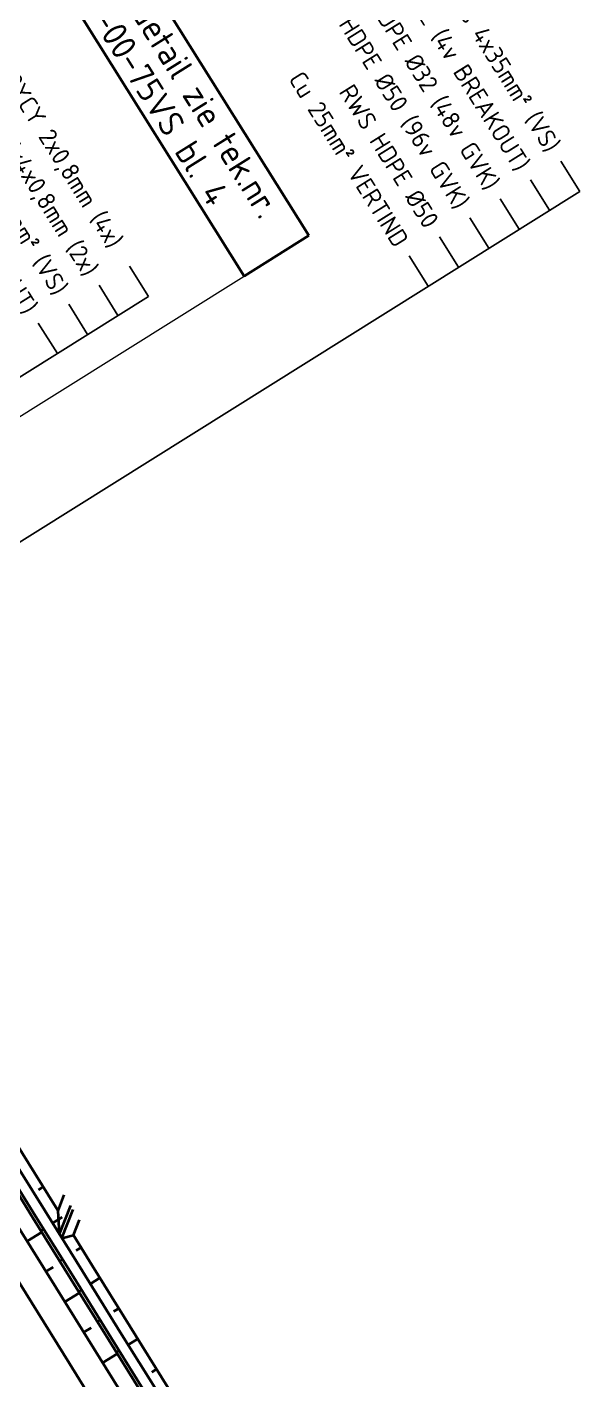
# Model space of a CAD drawing. Header units: metres. Extents: x 134219 to 139178, y 438661 to 444352.
# Drawn here: x 136261 to 136338.3, y 441893.5 to 442082.5 of the extents above; entities that cross this region are included whole.
import ezdxf
from ezdxf.enums import TextEntityAlignment as Align

# ---------------------------------------------------------------- set-up
doc = ezdxf.new("R2010")
doc.units = ezdxf.units.M
doc.linetypes.add('13strp', pattern=[4, 1, -3])
for name, color, linetype, lineweight in [('N-WE-KL-ET_LS_OV-T35', 3, 'Continuous', 35), ('N-WE-KL-ET_LS_OV_KABEL-T25', 7, 'Continuous', 25), ('Utd-ondergr-nw', 8, '13strp', 35), ('X-XX-AL-AANPIJLING-G', 7, 'Continuous', 18), ('X-XX-AL-AANPIJLING-S', 7, 'Continuous', 25)]:
    doc.layers.add(name, color=color, linetype=linetype, lineweight=lineweight)
doc.styles.add('ISO18', font='NLCS-ISO.ttf')
doc.styles.add('NLCS-ISO', font='NLCS-ISO.ttf')
doc.dimstyles.new('UTD', dxfattribs={"dimtxt": 1.8, "dimasz": 1.8, "dimexe": 0, "dimexo": 0, "dimgap": 0.5, "dimtad": 1, "dimdec": 1, "dimzin": 1, "dimdsep": 46, "dimtxsty": 'ISO18', "dimcen": 2.5, "dimclrd": 256, "dimclre": 256, "dimclrt": 1, "dimadec": 0, "dimazin": 0, "dimtfac": 1, "dimtdec": 1, "dimtmove": 0, "dimatfit": 3, "dimfxl": 0, "dimlwd": -1, "dimlwe": -1, "dimarcsym": 0})

msp = doc.modelspace()

# ---------------------------------------------------------------- linework, layer by layer
at = {"layer": 'N-WE-KL-ET_LS_OV-T35'}
for p, q in [((136270.22, 442101.56), (136300.37, 442053.38)), ((136261.19, 442095.9), (136291.34, 442047.72)), ((136291.34, 442047.72), (136300.37, 442053.38))]:
    msp.add_line(p, q, dxfattribs=at)
at = {"layer": 'Utd-ondergr-nw', "linetype": 'Continuous', "flags": 128}
for points in [[(136180.19, 442051.36), (136184.37, 442044.63), (136189.65, 442036.14), (136194.92, 442027.64), (136200.2, 442019.15), (136205.47, 442010.65), (136210.75, 442002.16), (136216.02, 441993.66), (136221.3, 441985.16), (136226.57, 441976.67), (136231.85, 441968.17), (136237.12, 441959.68), (136242.4, 441951.18), (136247.67, 441942.69), (136252.95, 441934.19), (136258.22, 441925.7), (136263.5, 441917.2), (136268.77, 441908.7), (136274.05, 441900.21), (136279.32, 441891.71)], [(136176.63, 442048.85), (136180.68, 442042.34), (136185.95, 442033.84), (136191.23, 442025.35), (136196.5, 442016.85), (136201.78, 442008.36), (136207.05, 441999.86), (136212.33, 441991.37), (136217.6, 441982.87), (136222.88, 441974.37), (136228.15, 441965.88), (136233.43, 441957.38), (136238.7, 441948.89), (136243.97, 441940.39), (136249.25, 441931.9), (136254.52, 441923.4), (136259.8, 441914.9), (136265.07, 441906.41), (136270.35, 441897.91), (136275.62, 441889.42)], [(136178.94, 442050.54), (136183.1, 442043.84), (136188.37, 442035.35), (136193.65, 442026.85), (136198.92, 442018.36), (136204.2, 442009.86), (136209.47, 442001.36), (136214.75, 441992.87), (136220.02, 441984.37), (136225.3, 441975.88), (136230.57, 441967.38), (136235.85, 441958.89), (136241.12, 441950.39), (136246.4, 441941.9), (136251.67, 441933.4), (136256.95, 441924.9), (136262.22, 441916.41), (136267.5, 441907.91), (136272.77, 441899.42), (136278.05, 441890.92)], [(136237.22, 441962.5), (136238.46, 441960.51), (136243.73, 441952.01), (136249.01, 441943.52), (136254.28, 441935.02), (136259.56, 441926.53), (136264.83, 441918.03), (136265.37, 441917.17)], [(136256.56, 441924.67), (136261.84, 441916.17), (136267.11, 441907.68), (136272.39, 441899.18), (136277.66, 441890.68)], [(136262.62, 441920.1), (136263.29, 441920.51)], [(136263.34, 441914.61), (136262.95, 441914.37)], [(136264.59, 441915.43), (136265.93, 441916.26)], [(136256.4, 441912.79), (136261.68, 441904.3), (136266.95, 441895.8), (136272.23, 441887.31)], [(136263.07, 441914.18), (136261.03, 441912.92)], [(136267.5, 441913.73), (136270.11, 441909.53), (136275.38, 441901.04), (136280.66, 441892.54), (136285.93, 441884.05), (136289.11, 441878.94)], [(136267.9, 441911.6), (136268.57, 441912.02)], [(136264.69, 441909.3), (136263.67, 441908.67)], [(136265.78, 441910.25), (136265.59, 441910.13)], [(136269.87, 441906.94), (136271.2, 441907.77)], [(136268.35, 441905.69), (136266.31, 441904.42)], [(136268.61, 441906.12), (136268.23, 441905.88)], [(136273.17, 441903.11), (136273.84, 441903.52)], [(136271.06, 441901.75), (136270.87, 441901.63)], [(136269.96, 441900.81), (136268.95, 441900.18)], [(136273.89, 441897.62), (136273.5, 441897.38)], [(136275.14, 441898.44), (136276.48, 441899.27)], [(136273.62, 441897.19), (136271.58, 441895.93)], [(136278.45, 441894.61), (136279.12, 441895.03)]]:
    msp.add_lwpolyline(points, dxfattribs=at)
at = {"layer": 'Utd-ondergr-nw', "linetype": 'Continuous'}
for points in [[(136265.37, 441917.17), (136266.23, 441919.39)], [(136265.56, 441913.88), (136265.37, 441917.17)], [(136265.56, 441913.88), (136267.12, 441917.9)], [(136265.89, 441913.34), (136267.45, 441917.35)], [(136267.5, 441913.73), (136268.33, 441915.87)], [(136265.89, 441913.34), (136267.5, 441913.73)]]:
    msp.add_lwpolyline(points, dxfattribs=at)
at = {"layer": 'X-XX-AL-AANPIJLING-S'}
for p, q in [((136338.27, 442059.56), (136335.62, 442063.8)), ((136334.03, 442056.91), (136331.38, 442061.15)), ((136186.41, 441964.53), (136338.27, 442059.56)), ((136329.79, 442054.26), (136327.14, 442058.5)), ((136325.55, 442051.61), (136322.9, 442055.85)), ((136321.31, 442048.95), (136318.66, 442053.19)), ((136277.97, 442044.88), (136275.32, 442049.12)), ((136317.08, 442046.3), (136314.42, 442050.54)), ((136273.73, 442042.23), (136271.08, 442046.47)), ((136205.16, 441999.32), (136277.97, 442044.88)), ((136269.49, 442039.58), (136266.84, 442043.82)), ((136265.26, 442036.93), (136262.6, 442041.17))]:
    msp.add_line(p, q, dxfattribs=at)

# ---------------------------------------------------------------- texts
at = {"layer": 'N-WE-KL-ET_LS_OV-T35', "style": 'NLCS-ISO'}
for s, p in [('Voor detail zie tek.nr.', (136281.37, 442075.01)), ('02-00-75VS bl. 4', (136277.03, 442072.3))]:
    msp.add_text(s, height=3.5, rotation=302.0379, dxfattribs=at).set_placement(p, align=Align.CENTER)
at = {"layer": 'N-WE-KL-ET_LS_OV_KABEL-T25', "style": 'NLCS-ISO'}
for s, p in [('RWS VP H-6 VG-YMvKas 4x35mm² (VS)', (136334.6, 442065.43)), ('RWS HDPE Ø32 (4v BREAKOUT)', (136330.36, 442062.78)), ('RWS VP H-6 VG-YMvKas 4x10mm² (VS)', (136265.82, 442045.45)), ('RWS HDPE Ø32 (48v GVK)', (136326.12, 442060.13)), ('RWS HDPE Ø50 (96v GVK)', (136321.88, 442057.47)), ('RWS HDPE Ø50 (4v BREAKOUT)', (136261.58, 442042.79)), ('LQ-ESEWV 5x4x0,8mm (2x)', (136270.06, 442048.1)), ('J2Y2YCY 2x0,8mm (4x) ', (136274.3, 442050.75)), ('Cu 25mm² VERTIND', (136313.41, 442052.17)), ('RWS HDPE Ø50', (136317.64, 442054.82))]:
    msp.add_text(s, height=2.5, rotation=302.0379, dxfattribs=at).set_placement(p, align=Align.MIDDLE_RIGHT)

# ---------------------------------------------------------------- leaders
at = {"layer": 'X-XX-AL-AANPIJLING-G'}
msp.add_leader([(136226.02, 442006.85), (136291.34, 442047.72)], dimstyle='UTD', override={"dimasz": 3.5, "dimfxl": 0}, dxfattribs=at)

doc.saveas('drawing.dxf')
